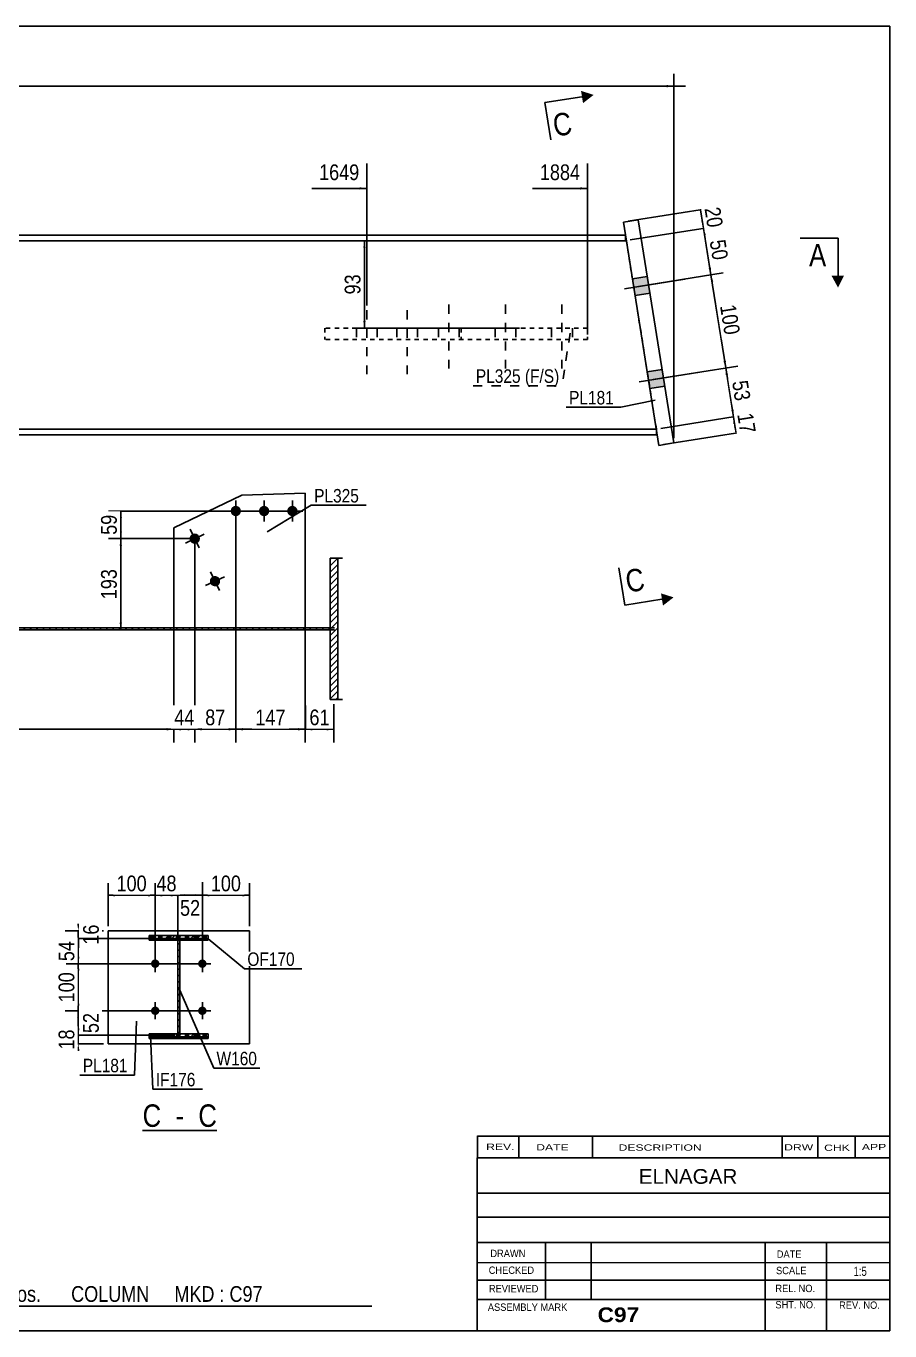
# Model space of a CAD drawing. Header units: millimetres. Extents: x -231 to 171, y -191 to 86.
# Drawn here: x -11.8 to 171.4, y -191.4 to 85.6 of the extents above; entities that cross this region are included whole.
import ezdxf

# ---------------------------------------------------------------- set-up
doc = ezdxf.new("R2010")
doc.units = ezdxf.units.MM
doc.linetypes.add('DXK_LINE_DOT1', pattern=[1.8814, 0.9407, -0.9407])
doc.linetypes.add('DXK_LINE_DOT2', pattern=[3.9198, 1.9599, -1.9599])
doc.styles.add('Arial', font='ARIAL.TTF', dxfattribs={"height": 0.2})
doc.styles.add('Arial Bold', font='ARIALBD.TTF', dxfattribs={"height": 0.2})
doc.styles.add('Arial Narrow', font='ARIALN.TTF', dxfattribs={"height": 0.2})

# ---------------------------------------------------------------- blocks, each defined once
blk = doc.blocks.new('Unknown-623536328-1210')
at = {"color": 5, "linetype": 'Continuous'}
for p, q in [((171.45, 85.55), (-228.55, 85.55)), ((-228.55, 85.55), (-228.55, -191.45)), ((171.45, -191.45), (171.45, 85.55)), ((-228.55, -191.45), (171.45, -191.45))]:
    blk.add_line(p, q, dxfattribs=at)
at = {"color": 174, "linetype": 'Continuous', "style": 'Arial'}
blk.add_text('Tekla structures', height=1.9102, rotation=90, dxfattribs=at).set_placement((-229.05, -190.95))
blk = doc.blocks.new('Unknown-623536328-14 - 1760')
at = {"color": 7, "linetype": 'Continuous'}
blk.add_line((12.92, -148.88), (28.7, -148.88), dxfattribs=at)
at = {"color": 0, "linetype": 'Continuous'}
for points in [[(16.88, -148.13), (16.88, -143.13), (12.92, -143.13), (12.92, -148.13)], [(23.24, -148.13), (23.24, -143.13), (18.38, -143.13), (18.38, -148.13)], [(28.7, -148.13), (28.7, -143.13), (24.74, -143.13), (24.74, -148.13)]]:
    blk.add_wipeout(points, dxfattribs=at)
at = {"color": 6, "linetype": 'Continuous', "style": 'Arial Narrow'}
for s, height, p in [('C', 4.77, (12.92, -148.13)), ('C', 4.77, (24.74, -148.13)), (' - ', 4.772, (18.38, -148.13))]:
    blk.add_text(s, height=height, dxfattribs=at).set_placement(p)
blk = doc.blocks.new('Part-623536328-1456 - 1424')
at = {"color": 7, "linetype": 'DXK_LINE_DOT1'}
for p, q in [((107.3, 21.45), (51.6, 21.45)), ((51.6, 21.45), (51.6, 19.05)), ((80.49, 21.45), (80.49, 19.05)), ((107.3, 21.45), (107.3, 19.05)), ((107.3, 19.05), (51.6, 19.05))]:
    blk.add_line(p, q, dxfattribs=at)
blk = doc.blocks.new('Part-623536328-1434 - 1424')
at = {"color": 7, "linetype": 'DXK_LINE_DOT1'}
for p, q in [((-195.57, 40), (-189.2, 0)), ((-68.5, 40), (-195.57, 40)), ((115.39, 40), (-68.4, 40)), ((121.91, 0), (115.55, 40)), ((-189.05, 0), (-68.5, 0)), ((-68.4, 0), (121.91, 0))]:
    blk.add_line(p, q, dxfattribs=at)
at = {"color": 2, "linetype": 'Continuous'}
for p, q in [((115.39, 40), (115.55, 40)), ((-189.2, 0), (-189.05, 0))]:
    blk.add_line(p, q, dxfattribs=at)
blk = doc.blocks.new('Bolt-623536328-1426 - 1424')
at = {"color": 3, "linetype": 'DXK_LINE_DOT2'}
for p, q in [((77.89, 26.45), (77.89, 12.85)), ((89.89, 26.45), (89.89, 12.85)), ((101.89, 26.45), (101.89, 12.85)), ((75.69, 21.45), (75.69, 19.05)), ((80.09, 21.45), (80.09, 19.05)), ((87.69, 21.45), (87.69, 19.05)), ((92.09, 21.45), (92.09, 19.05)), ((99.69, 21.45), (99.69, 19.05)), ((104.09, 21.45), (104.09, 19.05))]:
    blk.add_line(p, q, dxfattribs=at)
blk = doc.blocks.new('Bolt-623536328-1427 - 1424')
at = {"color": 3, "linetype": 'DXK_LINE_DOT2'}
for p, q in [((60.46, 25.25), (60.46, 11.65)), ((69.06, 25.25), (69.06, 11.65)), ((58.26, 21.45), (58.26, 19.05)), ((62.66, 21.45), (62.66, 19.05)), ((66.86, 21.45), (66.86, 19.05)), ((71.26, 21.45), (71.26, 19.05))]:
    blk.add_line(p, q, dxfattribs=at)
blk = doc.blocks.new('Bolt-623536328-1429 - 1424')
at = {"linetype": 'Continuous'}
for points in [[(116.83, 31.9), (117.4, 28.35), (120.56, 28.85), (119.99, 32.4)], [(116.83, 31.9), (117.4, 28.35), (120.56, 28.85), (119.99, 32.4)], [(119.97, 12.15), (120.54, 8.59), (123.7, 9.1), (123.13, 12.65)], [(119.97, 12.15), (120.54, 8.59), (123.7, 9.1), (123.13, 12.65)]]:
    blk.add_hatch(color=3, dxfattribs=at).paths.add_polyline_path(points)
at = {"color": 3, "linetype": 'Continuous'}
for p, q in [((115.14, 29.81), (127.98, 31.85)), ((115.14, 29.81), (127.98, 31.85)), ((116.83, 31.9), (119.99, 32.4)), ((116.83, 31.9), (119.99, 32.4)), ((117.4, 28.35), (120.56, 28.85)), ((117.4, 28.35), (120.56, 28.85)), ((118.28, 10.06), (131.12, 12.1)), ((118.28, 10.06), (131.12, 12.1)), ((119.97, 12.15), (123.13, 12.65)), ((119.97, 12.15), (123.13, 12.65)), ((120.54, 8.59), (123.7, 9.1)), ((120.54, 8.59), (123.7, 9.1))]:
    blk.add_line(p, q, dxfattribs=at)
blk = doc.blocks.new('Part-623536328-1483 - 1424')
at = {"color": 2, "linetype": 'Continuous'}
for p, q in [((114.92, 43.95), (118.08, 44.45)), ((118.08, 44.45), (125.62, -2.95)), ((122.46, -3.45), (114.92, 43.95)), ((125.62, -2.95), (122.46, -3.45))]:
    blk.add_line(p, q, dxfattribs=at)
blk = doc.blocks.new('Part-623536328-1505 - 1424')
at = {"color": 2, "linetype": 'Continuous'}
for p, q in [((-68.5, 0), (-189.05, 0)), ((-189.05, -1), (-189.05, 0)), ((121.91, 0), (-68.4, 0)), ((121.91, -1.2), (121.91, 0)), ((-189.01, -1.2), (-68.5, -1.2)), ((-68.4, -1.2), (121.91, -1.2))]:
    blk.add_line(p, q, dxfattribs=at)
at = {"color": 7, "linetype": 'DXK_LINE_DOT1'}
for p, q in [((-189.05, -1), (-189.05, -1.2)), ((-189.05, -1.2), (-189.01, -1.2))]:
    blk.add_line(p, q, dxfattribs=at)
blk = doc.blocks.new('Part-623536328-1527 - 1424')
at = {"color": 2, "linetype": 'Continuous'}
for p, q in [((-195.57, 40), (-195.57, 41.2)), ((-195.57, 41.2), (-68.5, 41.2)), ((-195.57, 40), (-68.5, 40)), ((-68.4, 41.2), (115.36, 41.2)), ((-68.4, 40), (115.39, 40)), ((115.39, 41), (115.39, 40))]:
    blk.add_line(p, q, dxfattribs=at)
at = {"color": 7, "linetype": 'DXK_LINE_DOT1'}
for p, q in [((115.36, 41.2), (115.39, 41.2)), ((115.39, 41.2), (115.39, 41))]:
    blk.add_line(p, q, dxfattribs=at)
blk = doc.blocks.new('Bolt-623536328-1287 - 1283')
at = {"linetype": 'Continuous'}
for points in [[(24.97, -22.78, -1), (22.98, -23.73, -1)], [(29.27, -31.81, -1), (27.28, -32.75, -1)]]:
    blk.add_hatch(color=3, dxfattribs=at).paths.add_polyline_path(points)
at = {"color": 3, "linetype": 'Continuous'}
for p, q in [((23.03, -21.27), (24.92, -25.24)), ((21.99, -24.2), (25.96, -22.31)), ((27.33, -30.3), (29.22, -34.27)), ((26.29, -33.23), (30.26, -31.33))]:
    blk.add_line(p, q, dxfattribs=at)
blk = doc.blocks.new('Bolt-623536328-1286 - 1283')
at = {"linetype": 'Continuous'}
for points in [[(33.79, -17.39, -1), (31.59, -17.39, -1)], [(39.79, -17.39, -1), (37.59, -17.39, -1)], [(45.79, -17.39, -1), (43.59, -17.39, -1)]]:
    blk.add_hatch(color=3, dxfattribs=at).paths.add_polyline_path(points)
at = {"color": 3, "linetype": 'Continuous'}
for p, q in [((32.69, -15.19), (32.69, -19.59)), ((38.69, -15.19), (38.69, -19.59)), ((44.69, -15.19), (44.69, -19.59)), ((30.49, -17.39), (34.89, -17.39)), ((36.49, -17.39), (40.89, -17.39)), ((42.49, -17.39), (46.89, -17.39))]:
    blk.add_line(p, q, dxfattribs=at)
blk = doc.blocks.new('Part-623536328-1306 - 1283')
at = {"linetype": 'Continuous'}
h = blk.add_hatch(dxfattribs=at)
h.set_pattern_fill('', scale=0.3, style=0, pattern_type=0)
h.set_pattern_definition([(45, (52.6862, -42.18295), (-0.673519, 0.673519), [])])
h.paths.add_polyline_path([(52.69, -42.58), (52.69, -42.18), (-139.7, -42.18), (-139.7, -42.58)])
at = {"color": 7, "linetype": 'DXK_LINE_DOT1'}
for p, q in [((-139.7, -42.18), (-138.69, -42.18)), ((-139.7, -42.58), (-138.69, -42.58)), ((52.69, -42.18), (53.69, -42.18)), ((52.69, -42.58), (53.69, -42.58))]:
    blk.add_line(p, q, dxfattribs=at)
at = {"color": 2, "linetype": 'Continuous'}
for p, q in [((-139.7, -42.58), (-139.7, -42.18)), ((-139.7, -42.18), (52.69, -42.18)), ((52.69, -42.58), (-139.7, -42.58)), ((52.69, -42.18), (52.69, -42.58))]:
    blk.add_line(p, q, dxfattribs=at)
blk = doc.blocks.new('Part-623536328-1328 - 1283')
at = {"color": 2, "linetype": 'Continuous'}
for p, q in [((47.39, -13.58), (33.99, -14.05)), ((47.39, -42.18), (47.39, -13.58)), ((33.99, -14.05), (19.54, -20.93)), ((19.54, -20.93), (19.54, -42.18))]:
    blk.add_line(p, q, dxfattribs=at)
at = {"color": 7, "linetype": 'DXK_LINE_DOT1'}
blk.add_line((19.54, -42.18), (47.39, -42.18), dxfattribs=at)
blk = doc.blocks.new('Part-623536328-1330 - 1283')
at = {"linetype": 'Continuous'}
h = blk.add_hatch(dxfattribs=at)
h.set_pattern_fill('', scale=0.3, style=0, pattern_type=0)
h.set_pattern_definition([(45, (54.3062, -27.38295), (-0.67352, 0.67352), [])])
h.paths.add_polyline_path([(54.31, -57.38), (54.31, -27.38), (52.69, -27.38), (52.69, -57.38)])
at = {"color": 7, "linetype": 'DXK_LINE_DOT1'}
for p, q in [((52.69, -27.38), (53.69, -27.38)), ((52.69, -57.38), (53.69, -57.38))]:
    blk.add_line(p, q, dxfattribs=at)
at = {"color": 2, "linetype": 'Continuous'}
for p, q in [((52.69, -57.38), (52.69, -27.38)), ((52.69, -27.38), (54.31, -27.38)), ((54.31, -27.38), (55.31, -27.38)), ((54.31, -27.38), (54.31, -57.38)), ((54.31, -57.38), (52.69, -57.38)), ((54.31, -57.38), (55.31, -57.38))]:
    blk.add_line(p, q, dxfattribs=at)
blk = doc.blocks.new('Part-623536328-1776 - 1760')
at = {"color": 2, "linetype": 'Continuous'}
for p, q in [((35.59, -106.49), (5.59, -106.49)), ((5.59, -106.49), (5.59, -130.49)), ((35.59, -106.49), (35.59, -130.49)), ((35.59, -130.49), (5.59, -130.49))]:
    blk.add_line(p, q, dxfattribs=at)
at = {"color": 7, "linetype": 'DXK_LINE_DOT1'}
for p, q in [((5.59, -106.49), (35.59, -106.49)), ((5.59, -130.49), (35.59, -130.49))]:
    blk.add_line(p, q, dxfattribs=at)
blk = doc.blocks.new('Part-623536328-1766 - 1760')
at = {"linetype": 'Continuous'}
h = blk.add_hatch(dxfattribs=at)
h.set_pattern_fill('', scale=0.3, style=0, pattern_type=0)
h.set_pattern_definition([(45, (14.3396, -107.5238), (-0.67352, 0.67352), [])])
h.paths.add_polyline_path([(26.84, -107.52), (14.34, -107.52), (14.34, -108.13), (26.84, -108.13)])
at = {"color": 7, "linetype": 'DXK_LINE_DOT1'}
for p, q in [((14.34, -107.89), (14.34, -107.52)), ((14.34, -108.13), (14.34, -107.89)), ((14.34, -107.89), (26.84, -107.89)), ((26.84, -107.52), (26.84, -108.13)), ((20.79, -108.48), (20.39, -108.48))]:
    blk.add_line(p, q, dxfattribs=at)
at = {"color": 2, "linetype": 'Continuous'}
for p, q in [((14.34, -108.13), (14.34, -107.52)), ((14.34, -107.52), (26.84, -107.52)), ((26.84, -108.13), (26.84, -107.52)), ((14.34, -108.13), (14.34, -108.48)), ((14.34, -108.13), (26.84, -108.13)), ((14.34, -108.48), (20.39, -108.48)), ((26.84, -108.48), (20.79, -108.48)), ((26.84, -108.13), (26.84, -108.48))]:
    blk.add_line(p, q, dxfattribs=at)
blk = doc.blocks.new('Part-623536328-1771 - 1760')
at = {"linetype": 'Continuous'}
h = blk.add_hatch(dxfattribs=at)
h.set_pattern_fill('', scale=0.3, style=0, pattern_type=0)
h.set_pattern_definition([(45, (14.3396, -128.3826), (-0.67352, 0.67352), [])])
h.paths.add_polyline_path([(26.84, -128.38), (14.34, -128.38), (14.34, -128.99), (26.84, -128.99)])
at = {"color": 7, "linetype": 'DXK_LINE_DOT1'}
for p, q in [((14.34, -128.99), (14.34, -128.38)), ((14.34, -128.75), (26.84, -128.75)), ((26.84, -128.99), (26.84, -128.38))]:
    blk.add_line(p, q, dxfattribs=at)
at = {"color": 2, "linetype": 'Continuous'}
for p, q in [((14.34, -128.99), (14.34, -128.38)), ((14.34, -128.38), (26.84, -128.38)), ((14.34, -129.34), (14.34, -128.99)), ((14.34, -128.99), (26.84, -128.99)), ((14.34, -129.34), (26.84, -129.34)), ((26.84, -128.99), (26.84, -128.38)), ((26.84, -129.34), (26.84, -128.99))]:
    blk.add_line(p, q, dxfattribs=at)
blk = doc.blocks.new('Part-623536328-1783 - 1760')
at = {"linetype": 'Continuous'}
h = blk.add_hatch(dxfattribs=at)
h.set_pattern_fill('', scale=0.3, style=0, pattern_type=0)
h.set_pattern_definition([(45, (20.3896, -108.1313), (-0.67352, 0.67352), [])])
h.paths.add_polyline_path([(20.79, -108.13), (20.39, -108.13), (20.39, -128.38), (20.79, -128.38)])
at = {"color": 7, "linetype": 'DXK_LINE_DOT1'}
for p, q in [((20.39, -128.75), (20.39, -108.13)), ((20.39, -108.49), (20.79, -108.49)), ((20.79, -128.75), (20.79, -108.13))]:
    blk.add_line(p, q, dxfattribs=at)
at = {"color": 2, "linetype": 'Continuous'}
for p, q in [((20.79, -108.13), (20.39, -108.13)), ((20.39, -108.13), (20.39, -128.38)), ((20.79, -128.38), (20.79, -108.13)), ((20.39, -128.38), (20.79, -128.38))]:
    blk.add_line(p, q, dxfattribs=at)
blk = doc.blocks.new('Bolt-623536328-1784 - 1760')
at = {"linetype": 'Continuous'}
for points in [[(14.69, -113.49, -1), (16.49, -113.49, -1)], [(24.69, -113.49, -1), (26.49, -113.49, -1)], [(14.69, -123.49, -1), (16.49, -123.49, -1)], [(24.69, -123.49, -1), (26.49, -123.49, -1)]]:
    blk.add_hatch(color=3, dxfattribs=at).paths.add_polyline_path(points)
at = {"color": 3, "linetype": 'Continuous'}
for p, q in [((17.39, -113.49), (13.79, -113.49)), ((15.59, -115.29), (15.59, -111.69)), ((27.39, -113.49), (23.79, -113.49)), ((25.59, -115.29), (25.59, -111.69)), ((15.59, -125.29), (15.59, -121.69)), ((25.59, -125.29), (25.59, -121.69)), ((17.39, -123.49), (13.79, -123.49)), ((27.39, -123.49), (23.79, -123.49))]:
    blk.add_line(p, q, dxfattribs=at)
blk = doc.blocks.new('StraightDimension-623536328-3125 - 1424')
at = {"linetype": 'Continuous'}
for points in [[(133.48, 31.21), (133.49, 32.73), (133.98, 31.29)], [(136.65, 14.5), (136.63, 12.98), (136.15, 14.42)]]:
    blk.add_hatch(color=4, dxfattribs=at).paths.add_polyline_path(points)
at = {"color": 4, "linetype": 'Continuous'}
for p, q in [((118.1, 30.28), (136.06, 33.14)), ((133.49, 32.73), (136.63, 12.98)), ((121.24, 10.53), (139.2, 13.38))]:
    blk.add_line(p, q, dxfattribs=at)
at = {"color": 0}
blk.add_wipeout([(135.82, 19.03), (140.66, 19.79), (139.44, 27.5), (134.6, 26.73)], dxfattribs=at)
at = {"color": 4, "style": 'Arial Narrow'}
blk.add_text('100', height=3.34, rotation=-80.9647, dxfattribs=at).set_placement((135.4, 26.15))
blk = doc.blocks.new('StraightDimension-623536328-3124 - 1424')
at = {"linetype": 'Continuous'}
for points in [[(136.62, 11.46), (136.63, 12.98), (137.12, 11.53)], [(138.3, 4.12), (138.28, 2.6), (137.8, 4.05)]]:
    blk.add_hatch(color=4, dxfattribs=at).paths.add_polyline_path(points)
at = {"color": 4, "linetype": 'Continuous'}
for p, q in [((121.24, 10.53), (139.2, 13.38)), ((136.63, 12.98), (138.28, 2.6)), ((122.89, 0.16), (140.85, 3.01))]:
    blk.add_line(p, q, dxfattribs=at)
at = {"color": 0}
blk.add_wipeout([(138.05, 5.02), (142.89, 5.79), (142, 11.38), (137.16, 10.61)], dxfattribs=at)
at = {"color": 4, "style": 'Arial Narrow'}
blk.add_text('53', height=3.34, rotation=-80.9647, dxfattribs=at).set_placement((137.96, 10.03))
blk = doc.blocks.new('StraightDimension-623536328-2724 - 1424')
at = {"linetype": 'Continuous'}
blk.add_hatch(color=4, dxfattribs=at).paths.add_polyline_path([(58.96, 51.35), (60.46, 51.1), (58.96, 50.85)])
at = {"color": 4, "linetype": 'Continuous'}
for p, q in [((60.46, 26.25), (60.46, 56.35)), ((48.8, 51.1), (60.46, 51.1))]:
    blk.add_line(p, q, dxfattribs=at)
at = {"color": 0, "linetype": 'Continuous'}
blk.add_wipeout([(-188.13, 52.7), (-188.13, 57.6), (-195.07, 57.6), (-195.07, 52.7)], dxfattribs=at)
at = {"color": 4, "linetype": 'Continuous'}
for p, q in [((-195.76, 42.2), (-195.76, 57.25)), ((-195.26, 52.25), (-195.76, 52)), ((-195.26, 51.75), (-195.76, 52)), ((-188.83, 52), (-195.76, 52))]:
    blk.add_line(p, q, dxfattribs=at)
at = {"color": 4, "linetype": 'Continuous', "style": 'Arial Narrow'}
blk.add_text('RD', height=3.34, dxfattribs=at).set_placement((-194.37, 53.4))
at = {"color": 0}
blk.add_wipeout([(59.59, 52.15), (59.59, 57.05), (49.66, 57.05), (49.66, 52.15)], dxfattribs=at)
at = {"color": 4, "style": 'Arial Narrow'}
blk.add_text('1649', height=3.34, dxfattribs=at).set_placement((50.36, 52.85))
blk = doc.blocks.new('StraightDimension-623536328-1536 - 1424')
at = {"linetype": 'Continuous'}
for points in [[(-197.85, 72.56), (-199.35, 72.81), (-197.85, 73.06)], [(124.12, 73.06), (125.62, 72.81), (124.12, 72.56)]]:
    blk.add_hatch(color=4, dxfattribs=at).paths.add_polyline_path(points)
at = {"color": 4, "linetype": 'Continuous'}
for p, q in [((-199.35, 44.45), (-199.35, 75.41)), ((125.62, -1.95), (125.62, 75.41)), ((-199.35, 72.81), (-201.85, 72.81)), ((-199.35, 72.81), (125.62, 72.81)), ((125.62, 72.81), (128.12, 72.81))]:
    blk.add_line(p, q, dxfattribs=at)
at = {"color": 0}
blk.add_wipeout([(-31.9, 72.96), (-31.9, 77.86), (-41.83, 77.86), (-41.83, 72.96)], dxfattribs=at)
at = {"color": 4, "style": 'Arial Narrow'}
blk.add_text('1993', height=3.34, dxfattribs=at).set_placement((-41.13, 73.66))
blk = doc.blocks.new('StraightDimension-623536328-1596 - 1424')
at = {"linetype": 'Continuous'}
for points in [[(59.73, 38.5), (59.98, 40), (60.23, 38.5)], [(60.23, 22.95), (59.98, 21.45), (59.73, 22.95)]]:
    blk.add_hatch(color=4, dxfattribs=at).paths.add_polyline_path(points)
at = {"color": 4, "linetype": 'Continuous'}
for p, q in [((72.66, 40), (57.38, 40)), ((59.98, 21.45), (59.98, 40)), ((92.89, 21.45), (57.38, 21.45))]:
    blk.add_line(p, q, dxfattribs=at)
at = {"color": 0}
blk.add_wipeout([(59.83, 33.56), (54.93, 33.56), (54.93, 27.89), (59.83, 27.89)], dxfattribs=at)
at = {"color": 4, "style": 'Arial Narrow'}
blk.add_text('93', height=3.34, rotation=90.0002, dxfattribs=at).set_placement((59.13, 28.59))
blk = doc.blocks.new('StraightDimension-623536328-2723 - 1424')
at = {"linetype": 'Continuous'}
blk.add_hatch(color=4, dxfattribs=at).paths.add_polyline_path([(105.8, 51.35), (107.3, 51.1), (105.8, 50.85)])
at = {"color": 4, "linetype": 'Continuous'}
for p, q in [((107.3, 20.05), (107.3, 56.35)), ((95.64, 51.1), (107.3, 51.1))]:
    blk.add_line(p, q, dxfattribs=at)
at = {"color": 0}
blk.add_wipeout([(106.44, 52.15), (106.44, 57.05), (96.5, 57.05), (96.5, 52.15)], dxfattribs=at)
at = {"color": 4, "style": 'Arial Narrow'}
blk.add_text('1884', height=3.34, dxfattribs=at).set_placement((97.2, 52.85))
blk = doc.blocks.new('StraightDimension-623536328-3123 - 1424')
at = {"linetype": 'Continuous'}
for points in [[(138.27, 1.08), (138.28, 2.6), (138.77, 1.16)], [(138.84, 0.67), (138.83, -0.85), (138.35, 0.59)]]:
    blk.add_hatch(color=4, dxfattribs=at).paths.add_polyline_path(points)
at = {"color": 4, "linetype": 'Continuous'}
for p, q in [((122.89, 0.16), (140.85, 3.01)), ((138.28, 2.6), (138.83, -0.85)), ((123.44, -3.3), (141.4, -0.44))]:
    blk.add_line(p, q, dxfattribs=at)
at = {"color": 0}
blk.add_wipeout([(139.15, -1.9), (143.99, -1.13), (143.1, 4.47), (138.26, 3.7)], dxfattribs=at)
at = {"color": 4, "style": 'Arial Narrow'}
blk.add_text('17', height=3.34, rotation=-80.9647, dxfattribs=at).set_placement((139.06, 3.12))
blk = doc.blocks.new('StraightDimension-623536328-3126 - 1424')
at = {"linetype": 'Continuous'}
for points in [[(131.91, 41.11), (131.92, 42.63), (132.4, 41.19)], [(133.51, 34.25), (133.49, 32.73), (133.01, 34.17)]]:
    blk.add_hatch(color=4, dxfattribs=at).paths.add_polyline_path(points)
at = {"color": 4, "linetype": 'Continuous'}
for p, q in [((116.37, 40.16), (134.49, 43.04)), ((131.92, 42.63), (133.49, 32.73)), ((118.1, 30.28), (136.06, 33.14))]:
    blk.add_line(p, q, dxfattribs=at)
at = {"color": 0}
blk.add_wipeout([(133.3, 34.9), (138.14, 35.67), (137.25, 41.27), (132.41, 40.5)], dxfattribs=at)
at = {"color": 4, "style": 'Arial Narrow'}
blk.add_text('50', height=3.34, rotation=-80.9647, dxfattribs=at).set_placement((133.21, 39.92))
blk = doc.blocks.new('StraightDimension-623536328-3127 - 1424')
at = {"linetype": 'Continuous'}
for points in [[(131.28, 45.03), (131.3, 46.55), (131.78, 45.11)], [(131.93, 44.15), (131.92, 42.63), (131.44, 44.07)]]:
    blk.add_hatch(color=4, dxfattribs=at).paths.add_polyline_path(points)
at = {"color": 4, "linetype": 'Continuous'}
for p, q in [((115.91, 44.11), (133.86, 46.96)), ((131.3, 46.55), (131.92, 42.63)), ((116.37, 40.16), (134.49, 43.04))]:
    blk.add_line(p, q, dxfattribs=at)
at = {"color": 0}
blk.add_wipeout([(132.2, 41.82), (137.04, 42.59), (136.15, 48.18), (131.31, 47.41)], dxfattribs=at)
at = {"color": 4, "style": 'Arial Narrow'}
blk.add_text('20', height=3.34, rotation=-80.9647, dxfattribs=at).set_placement((132.11, 46.83))
blk = doc.blocks.new('StraightDimension-623536328-2556 - 1283')
at = {"linetype": 'Continuous'}
for points in [[(-137.39, -63.97), (-138.89, -63.72), (-137.39, -63.47)], [(18.04, -63.47), (19.54, -63.72), (18.04, -63.97)]]:
    blk.add_hatch(color=4, dxfattribs=at).paths.add_polyline_path(points)
at = {"color": 4, "linetype": 'Continuous'}
for p, q in [((19.54, -21.93), (19.54, -66.52)), ((-138.89, -58.38), (-138.89, -66.52)), ((-138.89, -63.72), (19.54, -63.72))]:
    blk.add_line(p, q, dxfattribs=at)
at = {"color": 0}
blk.add_wipeout([(-54.71, -63.57), (-54.71, -58.67), (-64.64, -58.67), (-64.64, -63.57)], dxfattribs=at)
at = {"color": 4, "style": 'Arial Narrow'}
blk.add_text('1584', height=3.34, dxfattribs=at).set_placement((-63.94, -62.87))
blk = doc.blocks.new('StraightDimension-623536328-2552 - 1283')
at = {"linetype": 'Continuous'}
for points in [[(48.89, -63.97), (47.39, -63.72), (48.89, -63.47)], [(51.99, -63.47), (53.49, -63.72), (51.99, -63.97)]]:
    blk.add_hatch(color=4, dxfattribs=at).paths.add_polyline_path(points)
at = {"color": 4, "linetype": 'Continuous'}
for p, q in [((47.39, -14.58), (47.39, -66.52)), ((53.49, -58.38), (53.49, -66.52)), ((47.39, -63.72), (53.49, -63.72))]:
    blk.add_line(p, q, dxfattribs=at)
at = {"color": 0}
blk.add_wipeout([(53.28, -63.57), (53.28, -58.67), (47.61, -58.67), (47.61, -63.57)], dxfattribs=at)
at = {"color": 4, "style": 'Arial Narrow'}
blk.add_text('61', height=3.34, dxfattribs=at).set_placement((48.31, -62.87))
blk = doc.blocks.new('StraightDimension-623536328-2553 - 1283')
at = {"linetype": 'Continuous'}
for points in [[(34.19, -63.97), (32.69, -63.72), (34.19, -63.47)], [(45.89, -63.47), (47.39, -63.72), (45.89, -63.97)]]:
    blk.add_hatch(color=4, dxfattribs=at).paths.add_polyline_path(points)
at = {"color": 4, "linetype": 'Continuous'}
for p, q in [((47.39, -14.58), (47.39, -66.52)), ((32.69, -18.39), (32.69, -66.52)), ((32.69, -63.72), (47.39, -63.72))]:
    blk.add_line(p, q, dxfattribs=at)
at = {"color": 0}
blk.add_wipeout([(43.94, -63.57), (43.94, -58.67), (36.14, -58.67), (36.14, -63.57)], dxfattribs=at)
at = {"color": 4, "style": 'Arial Narrow'}
blk.add_text('147', height=3.34, dxfattribs=at).set_placement((36.84, -62.87))
blk = doc.blocks.new('StraightDimension-623536328-2554 - 1283')
at = {"linetype": 'Continuous'}
for points in [[(25.47, -63.97), (23.97, -63.72), (25.47, -63.47)], [(31.19, -63.47), (32.69, -63.72), (31.19, -63.97)]]:
    blk.add_hatch(color=4, dxfattribs=at).paths.add_polyline_path(points)
at = {"color": 4, "linetype": 'Continuous'}
for p, q in [((32.69, -18.39), (32.69, -66.52)), ((23.97, -24.25), (23.97, -66.52)), ((23.97, -63.72), (32.69, -63.72))]:
    blk.add_line(p, q, dxfattribs=at)
at = {"color": 0}
blk.add_wipeout([(31.16, -63.57), (31.16, -58.67), (25.5, -58.67), (25.5, -63.57)], dxfattribs=at)
at = {"color": 4, "style": 'Arial Narrow'}
blk.add_text('87', height=3.34, dxfattribs=at).set_placement((26.2, -62.87))
blk = doc.blocks.new('StraightDimension-623536328-2555 - 1283')
at = {"linetype": 'Continuous'}
for points in [[(21.04, -63.97), (19.54, -63.72), (21.04, -63.47)], [(22.47, -63.47), (23.97, -63.72), (22.47, -63.97)]]:
    blk.add_hatch(color=4, dxfattribs=at).paths.add_polyline_path(points)
at = {"color": 4, "linetype": 'Continuous'}
for p, q in [((19.54, -21.93), (19.54, -66.52)), ((23.97, -24.25), (23.97, -66.52)), ((19.54, -63.72), (23.97, -63.72))]:
    blk.add_line(p, q, dxfattribs=at)
at = {"color": 0}
blk.add_wipeout([(24.59, -63.57), (24.59, -58.67), (18.93, -58.67), (18.93, -63.57)], dxfattribs=at)
at = {"color": 4, "style": 'Arial Narrow'}
blk.add_text('44', height=3.34, dxfattribs=at).set_placement((19.63, -62.87))
blk = doc.blocks.new('StraightDimension-623536328-2977 - 1283')
at = {"linetype": 'Continuous'}
for points in [[(8.04, -18.89), (8.29, -17.39), (8.54, -18.89)], [(8.54, -21.75), (8.29, -23.25), (8.04, -21.75)]]:
    blk.add_hatch(color=4, dxfattribs=at).paths.add_polyline_path(points)
at = {"color": 4, "linetype": 'Continuous'}
for p, q in [((43.69, -17.39), (5.69, -17.39)), ((8.29, -23.25), (8.29, -17.39)), ((22.97, -23.25), (5.69, -23.25))]:
    blk.add_line(p, q, dxfattribs=at)
at = {"color": 0}
blk.add_wipeout([(8.14, -17.49), (3.24, -17.49), (3.24, -23.15), (8.14, -23.15)], dxfattribs=at)
at = {"color": 4, "style": 'Arial Narrow'}
blk.add_text('59', height=3.34, rotation=90.0002, dxfattribs=at).set_placement((7.44, -22.45))
blk = doc.blocks.new('StraightDimension-623536328-2978 - 1283')
at = {"linetype": 'Continuous'}
for points in [[(8.04, -24.75), (8.29, -23.25), (8.54, -24.75)], [(8.54, -41.08), (8.29, -42.58), (8.04, -41.08)]]:
    blk.add_hatch(color=4, dxfattribs=at).paths.add_polyline_path(points)
at = {"color": 4, "linetype": 'Continuous'}
for p, q in [((22.97, -23.25), (5.69, -23.25)), ((8.29, -42.58), (8.29, -23.25)), ((52.71, -42.58), (5.69, -42.58))]:
    blk.add_line(p, q, dxfattribs=at)
at = {"color": 0}
blk.add_wipeout([(8.14, -29.02), (3.24, -29.02), (3.24, -36.82), (8.14, -36.82)], dxfattribs=at)
at = {"color": 4, "style": 'Arial Narrow'}
blk.add_text('193', height=3.34, rotation=90.0002, dxfattribs=at).set_placement((7.44, -36.12))
blk = doc.blocks.new('StraightDimension-623536328-1832 - 1760')
at = {"linetype": 'Continuous'}
for points in [[(-0.47, -104.99), (-0.72, -106.49), (-0.97, -104.99)], [(-0.97, -109.64), (-0.72, -108.14), (-0.47, -109.64)]]:
    blk.add_hatch(color=4, dxfattribs=at).paths.add_polyline_path(points)
at = {"color": 4, "linetype": 'Continuous'}
for p, q in [((4.59, -106.49), (-3.52, -106.49)), ((-0.72, -108.14), (-0.72, -106.49)), ((19.79, -108.14), (-3.52, -108.14))]:
    blk.add_line(p, q, dxfattribs=at)
at = {"color": 0}
blk.add_wipeout([(4.33, -104.48), (-0.57, -104.48), (-0.57, -110.15), (4.33, -110.15)], dxfattribs=at)
at = {"color": 4, "style": 'Arial Narrow'}
blk.add_text('16', height=3.34, rotation=90.0002, dxfattribs=at).set_placement((3.63, -109.45))
blk = doc.blocks.new('StraightDimension-623536328-1799 - 1760')
at = {"linetype": 'Continuous'}
for points in [[(21.89, -99.22), (20.39, -98.97), (21.89, -98.72)], [(24.09, -98.72), (25.59, -98.97), (24.09, -99.22)]]:
    blk.add_hatch(color=4, dxfattribs=at).paths.add_polyline_path(points)
at = {"color": 4, "linetype": 'Continuous'}
for p, q in [((20.39, -108.28), (20.39, -96.17)), ((25.59, -112.49), (25.59, -96.17)), ((20.39, -98.97), (25.59, -98.97))]:
    blk.add_line(p, q, dxfattribs=at)
at = {"color": 0}
blk.add_wipeout([(25.82, -104.02), (25.82, -99.12), (20.16, -99.12), (20.16, -104.02)], dxfattribs=at)
at = {"color": 4, "style": 'Arial Narrow'}
blk.add_text('52', height=3.34, dxfattribs=at).set_placement((20.86, -103.32))
blk = doc.blocks.new('StraightDimension-623536328-1789 - 1760')
at = {"linetype": 'Continuous'}
for points in [[(27.09, -99.22), (25.59, -98.97), (27.09, -98.72)], [(34.09, -98.72), (35.59, -98.97), (34.09, -99.22)]]:
    blk.add_hatch(color=4, dxfattribs=at).paths.add_polyline_path(points)
at = {"color": 4, "linetype": 'Continuous'}
for p, q in [((25.59, -112.49), (25.59, -96.37)), ((35.59, -105.49), (35.59, -96.37)), ((25.59, -98.97), (35.59, -98.97))]:
    blk.add_line(p, q, dxfattribs=at)
at = {"color": 0}
blk.add_wipeout([(34.49, -98.82), (34.49, -93.92), (26.69, -93.92), (26.69, -98.82)], dxfattribs=at)
at = {"color": 4, "style": 'Arial Narrow'}
blk.add_text('100', height=3.34, dxfattribs=at).set_placement((27.39, -98.12))
blk = doc.blocks.new('StraightDimension-623536328-1810 - 1760')
at = {"linetype": 'Continuous'}
for points in [[(17.09, -99.22), (15.59, -98.97), (17.09, -98.72)], [(18.89, -98.72), (20.39, -98.97), (18.89, -99.22)]]:
    blk.add_hatch(color=4, dxfattribs=at).paths.add_polyline_path(points)
at = {"color": 4, "linetype": 'Continuous'}
for p, q in [((15.59, -112.49), (15.59, -96.37)), ((20.39, -108.28), (20.39, -96.37)), ((15.59, -98.97), (20.39, -98.97))]:
    blk.add_line(p, q, dxfattribs=at)
at = {"color": 0}
blk.add_wipeout([(20.82, -98.82), (20.82, -93.92), (15.16, -93.92), (15.16, -98.82)], dxfattribs=at)
at = {"color": 4, "style": 'Arial Narrow'}
blk.add_text('48', height=3.34, dxfattribs=at).set_placement((15.86, -98.12))
blk = doc.blocks.new('StraightDimension-623536328-1821 - 1760')
at = {"linetype": 'Continuous'}
for points in [[(7.09, -99.22), (5.59, -98.97), (7.09, -98.72)], [(14.09, -98.72), (15.59, -98.97), (14.09, -99.22)]]:
    blk.add_hatch(color=4, dxfattribs=at).paths.add_polyline_path(points)
at = {"color": 4, "linetype": 'Continuous'}
for p, q in [((5.59, -105.49), (5.59, -96.37)), ((15.59, -112.49), (15.59, -96.37)), ((5.59, -98.97), (15.59, -98.97))]:
    blk.add_line(p, q, dxfattribs=at)
at = {"color": 0}
blk.add_wipeout([(14.49, -98.82), (14.49, -93.92), (6.69, -93.92), (6.69, -98.82)], dxfattribs=at)
at = {"color": 4, "style": 'Arial Narrow'}
blk.add_text('100', height=3.34, dxfattribs=at).set_placement((7.39, -98.12))
blk = doc.blocks.new('StraightDimension-623536328-1840 - 1760')
at = {"linetype": 'Continuous'}
for points in [[(-0.97, -109.64), (-0.72, -108.14), (-0.47, -109.64)], [(-0.47, -111.99), (-0.72, -113.49), (-0.97, -111.99)]]:
    blk.add_hatch(color=4, dxfattribs=at).paths.add_polyline_path(points)
at = {"color": 4, "linetype": 'Continuous'}
for p, q in [((19.79, -108.14), (-3.32, -108.14)), ((-0.72, -113.49), (-0.72, -108.14)), ((24.59, -113.49), (-3.32, -113.49))]:
    blk.add_line(p, q, dxfattribs=at)
at = {"color": 0}
blk.add_wipeout([(-0.87, -107.98), (-5.77, -107.98), (-5.77, -113.65), (-0.87, -113.65)], dxfattribs=at)
at = {"color": 4, "style": 'Arial Narrow'}
blk.add_text('54', height=3.34, rotation=90.0002, dxfattribs=at).set_placement((-1.57, -112.95))
blk = doc.blocks.new('StraightDimension-623536328-1848 - 1760')
at = {"linetype": 'Continuous'}
for points in [[(-0.97, -114.99), (-0.72, -113.49), (-0.47, -114.99)], [(-0.47, -121.99), (-0.72, -123.49), (-0.97, -121.99)]]:
    blk.add_hatch(color=4, dxfattribs=at).paths.add_polyline_path(points)
at = {"color": 4, "linetype": 'Continuous'}
for p, q in [((24.59, -113.49), (-3.32, -113.49)), ((-0.72, -123.49), (-0.72, -113.49)), ((24.59, -123.49), (-3.32, -123.49))]:
    blk.add_line(p, q, dxfattribs=at)
at = {"color": 0}
blk.add_wipeout([(-0.87, -114.6), (-5.77, -114.6), (-5.77, -122.39), (-0.87, -122.39)], dxfattribs=at)
at = {"color": 4, "style": 'Arial Narrow'}
blk.add_text('100', height=3.34, rotation=90.0002, dxfattribs=at).set_placement((-1.57, -121.69))
blk = doc.blocks.new('StraightDimension-623536328-1857 - 1760')
at = {"linetype": 'Continuous'}
for points in [[(-0.97, -124.99), (-0.72, -123.49), (-0.47, -124.99)], [(-0.47, -127.19), (-0.72, -128.69), (-0.97, -127.19)]]:
    blk.add_hatch(color=4, dxfattribs=at).paths.add_polyline_path(points)
at = {"color": 4, "linetype": 'Continuous'}
for p, q in [((24.59, -123.49), (-3.52, -123.49)), ((-0.72, -128.69), (-0.72, -123.49)), ((19.79, -128.69), (-3.52, -128.69))]:
    blk.add_line(p, q, dxfattribs=at)
at = {"color": 0}
blk.add_wipeout([(4.33, -123.26), (-0.57, -123.26), (-0.57, -128.92), (4.33, -128.92)], dxfattribs=at)
at = {"color": 4, "style": 'Arial Narrow'}
blk.add_text('52', height=3.34, rotation=90.0002, dxfattribs=at).set_placement((3.63, -128.22))
blk = doc.blocks.new('StraightDimension-623536328-1868 - 1760')
at = {"linetype": 'Continuous'}
for points in [[(-0.47, -127.19), (-0.72, -128.69), (-0.97, -127.19)], [(-0.97, -131.99), (-0.72, -130.49), (-0.47, -131.99)]]:
    blk.add_hatch(color=4, dxfattribs=at).paths.add_polyline_path(points)
at = {"color": 4, "linetype": 'Continuous'}
for p, q in [((19.79, -128.69), (-3.32, -128.69)), ((-0.72, -130.49), (-0.72, -128.69)), ((4.59, -130.49), (-3.32, -130.49))]:
    blk.add_line(p, q, dxfattribs=at)
at = {"color": 0}
blk.add_wipeout([(-0.87, -126.76), (-5.77, -126.76), (-5.77, -132.42), (-0.87, -132.42)], dxfattribs=at)
at = {"color": 4, "style": 'Arial Narrow'}
blk.add_text('18', height=3.34, rotation=90.0002, dxfattribs=at).set_placement((-1.57, -131.72))
blk = doc.blocks.new('CBS_CALLOFF-623536328-3474')
at = {"color": 7, "linetype": 'Continuous'}
blk.add_line((-54.67, -186.18), (61.56, -186.2), dxfattribs=at)
at = {"color": 3, "linetype": 'Continuous', "style": 'Arial Narrow'}
blk.add_text('QTY= 4 Nos.      COLUMN     MKD : C97', height=3.3405, dxfattribs=at).set_placement((-30.85, -185.28))
blk = doc.blocks.new('CBS_NAME_BLOG-623536328-3475')
at = {"color": 7, "linetype": 'Continuous'}
for p, q in [((83.86, -154.69), (171.37, -154.69)), ((83.86, -191.4), (83.86, -154.7)), ((83.86, -162.23), (171.38, -162.23)), ((83.93, -167.29), (171.45, -167.29)), ((83.86, -172.66), (171.37, -172.66)), ((98.38, -184.76), (98.38, -172.66)), ((108.06, -184.74), (108.06, -172.67)), ((144.98, -191.4), (144.98, -172.67)), ((158.03, -191.4), (158.03, -172.66)), ((83.86, -176.96), (171.45, -176.94)), ((83.86, -180.7), (171.37, -180.7)), ((83.86, -184.75), (171.37, -184.75)), ((83.86, -191.45), (171.45, -191.45))]:
    blk.add_line(p, q, dxfattribs=at)
at = {"color": 3, "linetype": 'Continuous', "style": 'Arial'}
blk.add_text('ELNAGAR', height=3.133, dxfattribs=at).set_placement((118.18, -160.22))
at = {"color": 3, "linetype": 'Continuous'}
for s, height, style, width, p in [('DRAWN', 1.566, 'Arial', 0.9, (86.69, -175.77)), ('DATE', 1.566, 'Arial', 0.9, (147.45, -175.93)), ('CHECKED', 1.566, 'Arial', 0.9, (86.34, -179.34)), ('SCALE', 1.566, 'Arial', 0.9, (147.3, -179.41)), ('1:5', 1.957, 'Arial Narrow', 0.9, (163.75, -179.76)), ('REVIEWED', 1.566, 'Arial', 0.9, (86.38, -183.26)), ('REL. NO.', 1.566, 'Arial', 0.9, (147.16, -183.21)), ('SHT. NO.', 1.566, 'Arial', 0.9, (147.16, -186.67)), ('REV. NO.', 1.566, 'Arial', 0.9, (160.68, -186.76)), ('ASSEMBLY MARK', 1.5663, 'Arial', 0.9, (86.16, -187.19)), ('C97', 3.131, 'Arial Bold', 1.1, (109.44, -189.59))]:
    blk.add_text(s, height=height, dxfattribs=dict(at, style=style, width=width)).set_placement(p)
blk = doc.blocks.new('CBS_REVISION-623536328-3476')
at = {"color": 7, "linetype": 'Continuous'}
for p, q in [((83.94, -150.06), (83.94, -154.69)), ((83.94, -150.07), (171.44, -150.07)), ((92.74, -150.06), (92.74, -154.69)), ((108.33, -150.06), (108.33, -154.63)), ((148.59, -150.06), (148.59, -154.69)), ((156.13, -150.06), (156.13, -154.69)), ((164.08, -150.07), (164.08, -154.69)), ((83.94, -154.69), (171.44, -154.69))]:
    blk.add_line(p, q, dxfattribs=at)
at = {"color": 7, "style": 'Arial Narrow', "width": 1.7}
for s, height, p in [('REV.', 1.326, (85.8, -153.02)), ('DATE', 1.326, (96.42, -153.13)), ('DESCRIPTION', 1.3257, (113.9, -153.19)), ('DRW', 1.326, (149.02, -153.13)), ('CHK', 1.326, (157.5, -153.22)), ('APP', 1.326, (165.51, -153.06))]:
    blk.add_text(s, height=height, dxfattribs=at).set_placement(p)
blk = doc.blocks.new('Mark-623536328-1452 - 1424')
at = {"color": 0}
blk.add_wipeout([(93.12, 9.82), (93.12, 12.82), (83.62, 12.82), (83.62, 9.82)], dxfattribs=at)
blk.add_wipeout([(93.12, 9.82), (93.12, 12.82), (83.62, 12.82), (83.62, 9.82)], dxfattribs=at)
blk.add_wipeout([(101.32, 9.82), (101.32, 12.82), (94.02, 12.82), (94.02, 9.82)], dxfattribs=at)
blk.add_wipeout([(101.32, 9.82), (101.32, 12.82), (94.02, 12.82), (94.02, 9.82)], dxfattribs=at)
at = {"color": 7, "linetype": 'DXK_LINE_DOT2'}
for p in [(103.6, 20.34), (83.02, 9.22)]:
    blk.add_line(p, (101.92, 9.22), dxfattribs=at)
at = {"color": 3, "style": 'Arial Narrow'}
for s, p in [('PL325', (83.62, 9.82)), ('(F/', (94.02, 9.82)), ('S)', (98.03, 9.82))]:
    blk.add_text(s, height=2.863, dxfattribs=at).set_placement(p)
blk = doc.blocks.new('Mark-623536328-1479 - 1424')
at = {"color": 7, "linetype": 'Continuous'}
blk.add_line((121.69, 6.11), (114.39, 4.63), dxfattribs=at)
at = {"color": 0}
blk.add_wipeout([(112.89, 5.23), (112.89, 8.23), (103.39, 8.23), (103.39, 5.23)], dxfattribs=at)
blk.add_wipeout([(112.89, 5.23), (112.89, 8.23), (103.39, 8.23), (103.39, 5.23)], dxfattribs=at)
at = {"color": 7, "linetype": 'Continuous'}
blk.add_line((102.79, 4.63), (114.39, 4.63), dxfattribs=at)
at = {"color": 3, "style": 'Arial Narrow'}
blk.add_text('PL181', height=2.863, dxfattribs=at).set_placement((103.39, 5.23))
blk = doc.blocks.new('SectionMark-623536328-1632 - 1424')
at = {"linetype": 'Continuous'}
for points in [[(-219.45, 32.54), (-220.7, 30.04), (-222.07, 32.54)], [(161.7, 32.54), (160.45, 30.04), (159.08, 32.54)]]:
    blk.add_hatch(color=30, dxfattribs=at).paths.add_polyline_path(points)
at = {"color": 30, "linetype": 'Continuous'}
for p, q in [((-220.7, 40.54), (-220.7, 32.54)), ((160.45, 40.54), (160.45, 32.54))]:
    blk.add_line(p, q, dxfattribs=at)
at = {"color": 0, "linetype": 'Continuous'}
for points in [[(-214.54, 34.54), (-214.54, 39.54), (-218.2, 39.54), (-218.2, 34.54)], [(157.95, 34.54), (157.95, 39.54), (154.3, 39.54), (154.3, 34.54)]]:
    blk.add_wipeout(points, dxfattribs=at)
at = {"color": 30, "linetype": 'Continuous'}
for p, q in [((-220.7, 40.54), (-212.7, 40.54)), ((160.45, 40.54), (152.45, 40.54))]:
    blk.add_line(p, q, dxfattribs=at)
at = {"color": 6, "linetype": 'Continuous', "style": 'Arial Narrow'}
for p in [(-218.2, 34.54), (154.3, 34.54)]:
    blk.add_text('A', height=4.77, dxfattribs=at).set_placement(p)
blk = doc.blocks.new('SectionMark-623536328-1636 - 1424')
at = {"linetype": 'Continuous'}
for points in [[(105.93, 71.8), (108.6, 70.95), (106.35, 69.2)], [(122.9, -34.88), (125.56, -35.72), (123.31, -37.47)]]:
    blk.add_hatch(color=30, dxfattribs=at).paths.add_polyline_path(points)
at = {"color": 30, "linetype": 'Continuous'}
blk.add_line((98.23, 69.31), (106.13, 70.56), dxfattribs=at)
at = {"color": 0, "linetype": 'Continuous'}
for points in [[(104.3, 62.68), (103.52, 67.61), (99.61, 66.99), (100.39, 62.06)], [(119.69, -34.12), (118.91, -29.19), (115, -29.81), (115.79, -34.74)]]:
    blk.add_wipeout(points, dxfattribs=at)
at = {"color": 30, "linetype": 'Continuous'}
for p, q in [((98.23, 69.31), (99.49, 61.4)), ((115.19, -37.37), (113.94, -29.47)), ((115.19, -37.37), (123.09, -36.11))]:
    blk.add_line(p, q, dxfattribs=at)
at = {"color": 6, "linetype": 'Continuous', "style": 'Arial Narrow'}
for p in [(100.39, 62.06), (115.79, -34.74)]:
    blk.add_text('C', height=4.77, rotation=9.0355, dxfattribs=at).set_placement(p)
blk = doc.blocks.new('Mark-623536328-1324 - 1283')
at = {"color": 0}
blk.add_wipeout([(58.82, -15.58), (58.82, -12.58), (49.31, -12.58), (49.31, -15.58)], dxfattribs=at)
blk.add_wipeout([(58.82, -15.58), (58.82, -12.58), (49.31, -12.58), (49.31, -15.58)], dxfattribs=at)
at = {"color": 7, "linetype": 'Continuous'}
for p, q in [((39.37, -21.82), (48.71, -16.18)), ((48.71, -16.18), (60.32, -16.18))]:
    blk.add_line(p, q, dxfattribs=at)
at = {"color": 3, "style": 'Arial Narrow'}
blk.add_text('PL325', height=2.863, dxfattribs=at).set_placement((49.31, -15.58))
blk = doc.blocks.new('Mark-623536328-1762 - 1760')
at = {"color": 0}
blk.add_wipeout([(45.19, -113.96), (45.19, -110.96), (35.14, -110.96), (35.14, -113.96)], dxfattribs=at)
blk.add_wipeout([(45.19, -113.96), (45.19, -110.96), (35.14, -110.96), (35.14, -113.96)], dxfattribs=at)
at = {"color": 7, "linetype": 'Continuous'}
for p, q in [((26.83, -108.18), (34.54, -114.56)), ((34.54, -114.56), (46.69, -114.56))]:
    blk.add_line(p, q, dxfattribs=at)
at = {"color": 3, "style": 'Arial Narrow'}
blk.add_text('OF170', height=2.863, dxfattribs=at).set_placement((35.14, -113.96))
blk = doc.blocks.new('Mark-623536328-1767 - 1760')
at = {"color": 0}
blk.add_wipeout([(24.12, -139.53), (24.12, -136.53), (15.72, -136.53), (15.72, -139.53)], dxfattribs=at)
blk.add_wipeout([(24.12, -139.53), (24.12, -136.53), (15.72, -136.53), (15.72, -139.53)], dxfattribs=at)
at = {"color": 7, "linetype": 'Continuous'}
for p, q in [((14.57, -128.84), (15.12, -140.13)), ((15.12, -140.13), (25.62, -140.13))]:
    blk.add_line(p, q, dxfattribs=at)
at = {"color": 3, "style": 'Arial Narrow'}
blk.add_text('IF176', height=2.863, dxfattribs=at).set_placement((15.72, -139.53))
blk = doc.blocks.new('Mark-623536328-1779 - 1760')
at = {"color": 0}
blk.add_wipeout([(37.19, -135.06), (37.19, -132.06), (28.6, -132.06), (28.6, -135.06)], dxfattribs=at)
blk.add_wipeout([(37.19, -135.06), (37.19, -132.06), (28.6, -132.06), (28.6, -135.06)], dxfattribs=at)
at = {"color": 7, "linetype": 'Continuous'}
for p, q in [((20.5, -118.47), (28, -135.66)), ((28, -135.66), (37.79, -135.66))]:
    blk.add_line(p, q, dxfattribs=at)
at = {"color": 3, "style": 'Arial Narrow'}
blk.add_text('W160', height=2.863, dxfattribs=at).set_placement((28.6, -135.06))
blk = doc.blocks.new('Mark-623536328-1772 - 1760')
at = {"color": 7, "linetype": 'Continuous'}
blk.add_line((11.62, -125.66), (11.23, -137.14), dxfattribs=at)
at = {"color": 0}
blk.add_wipeout([(9.73, -136.54), (9.73, -133.54), (0.23, -133.54), (0.23, -136.54)], dxfattribs=at)
blk.add_wipeout([(9.73, -136.54), (9.73, -133.54), (0.23, -133.54), (0.23, -136.54)], dxfattribs=at)
at = {"color": 7, "linetype": 'Continuous'}
blk.add_line((-0.37, -137.14), (11.23, -137.14), dxfattribs=at)
at = {"color": 3, "style": 'Arial Narrow'}
blk.add_text('PL181', height=2.863, dxfattribs=at).set_placement((0.23, -136.54))

msp = doc.modelspace()

# ---------------------------------------------------------------- block references
for name in ['Unknown-623536328-1210', 'Part-623536328-1483 - 1424', 'Part-623536328-1527 - 1424', 'Part-623536328-1434 - 1424', 'Bolt-623536328-1429 - 1424', 'Bolt-623536328-1427 - 1424', 'Bolt-623536328-1426 - 1424', 'Part-623536328-1456 - 1424', 'Part-623536328-1505 - 1424', 'Part-623536328-1328 - 1283', 'Bolt-623536328-1286 - 1283', 'Bolt-623536328-1287 - 1283', 'Part-623536328-1330 - 1283', 'Part-623536328-1306 - 1283', 'Part-623536328-1776 - 1760', 'Part-623536328-1766 - 1760', 'Part-623536328-1783 - 1760', 'Bolt-623536328-1784 - 1760', 'Part-623536328-1771 - 1760', 'CBS_REVISION-623536328-3476', 'CBS_NAME_BLOG-623536328-3475', 'CBS_CALLOFF-623536328-3474']:
    msp.add_blockref(name, (0, 0))

# ---------------------------------------------------------------- next in the draw order: block references
for name in ['StraightDimension-623536328-2724 - 1424', 'StraightDimension-623536328-3125 - 1424', 'StraightDimension-623536328-2552 - 1283', 'StraightDimension-623536328-2556 - 1283', 'StraightDimension-623536328-1832 - 1760', 'Unknown-623536328-14 - 1760']:
    msp.add_blockref(name, (0, 0))

# ---------------------------------------------------------------- next in the draw order: block references
for name in ['StraightDimension-623536328-3124 - 1424', 'StraightDimension-623536328-2553 - 1283', 'StraightDimension-623536328-1799 - 1760']:
    msp.add_blockref(name, (0, 0))

# ---------------------------------------------------------------- next in the draw order: block references
for name in ['StraightDimension-623536328-1536 - 1424', 'StraightDimension-623536328-2554 - 1283', 'StraightDimension-623536328-1810 - 1760', 'StraightDimension-623536328-1789 - 1760']:
    msp.add_blockref(name, (0, 0))

# ---------------------------------------------------------------- next in the draw order: block references
for name in ['StraightDimension-623536328-2723 - 1424', 'StraightDimension-623536328-3126 - 1424', 'StraightDimension-623536328-1596 - 1424', 'StraightDimension-623536328-3123 - 1424', 'StraightDimension-623536328-2555 - 1283', 'StraightDimension-623536328-1821 - 1760', 'Mark-623536328-1762 - 1760']:
    msp.add_blockref(name, (0, 0))

# ---------------------------------------------------------------- next in the draw order: block references
for name in ['StraightDimension-623536328-3127 - 1424', 'Mark-623536328-1452 - 1424', 'StraightDimension-623536328-2977 - 1283', 'StraightDimension-623536328-1840 - 1760']:
    msp.add_blockref(name, (0, 0))

# ---------------------------------------------------------------- next in the draw order: block references
for name in ['SectionMark-623536328-1632 - 1424', 'Mark-623536328-1479 - 1424', 'Mark-623536328-1324 - 1283', 'StraightDimension-623536328-2978 - 1283', 'StraightDimension-623536328-1848 - 1760']:
    msp.add_blockref(name, (0, 0))

# ---------------------------------------------------------------- next in the draw order: block references
for name in ['SectionMark-623536328-1636 - 1424', 'StraightDimension-623536328-1857 - 1760']:
    msp.add_blockref(name, (0, 0))

# ---------------------------------------------------------------- next in the draw order: block references
msp.add_blockref('StraightDimension-623536328-1868 - 1760', (0, 0))

# ---------------------------------------------------------------- next in the draw order: block references
for name in ['Mark-623536328-1772 - 1760', 'Mark-623536328-1767 - 1760']:
    msp.add_blockref(name, (0, 0))

# ---------------------------------------------------------------- next in the draw order: block references
msp.add_blockref('Mark-623536328-1779 - 1760', (0, 0))

doc.saveas('drawing.dxf')
